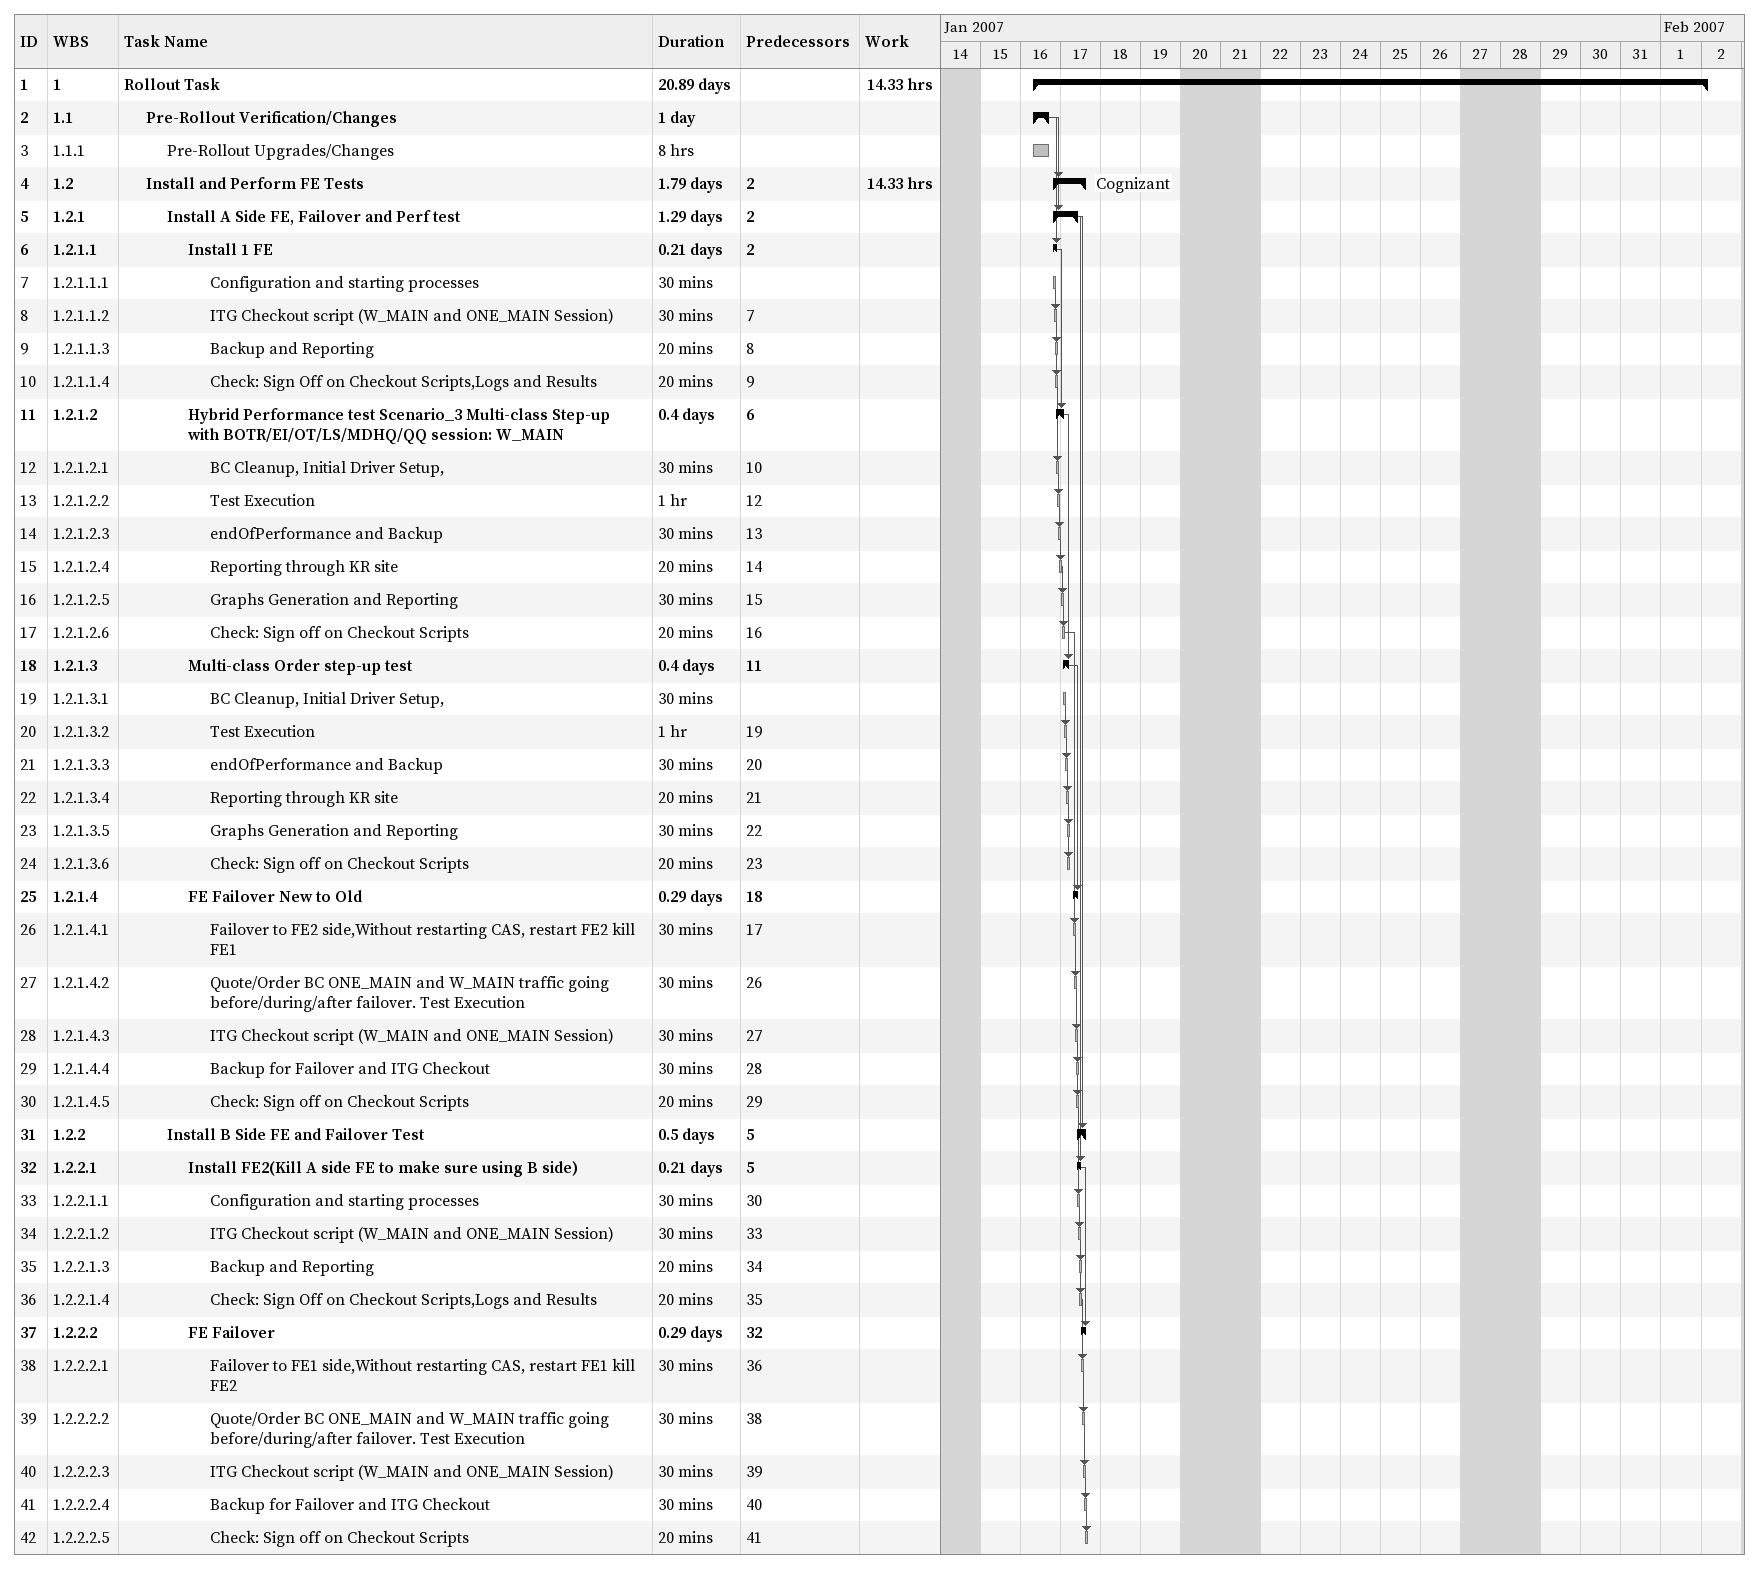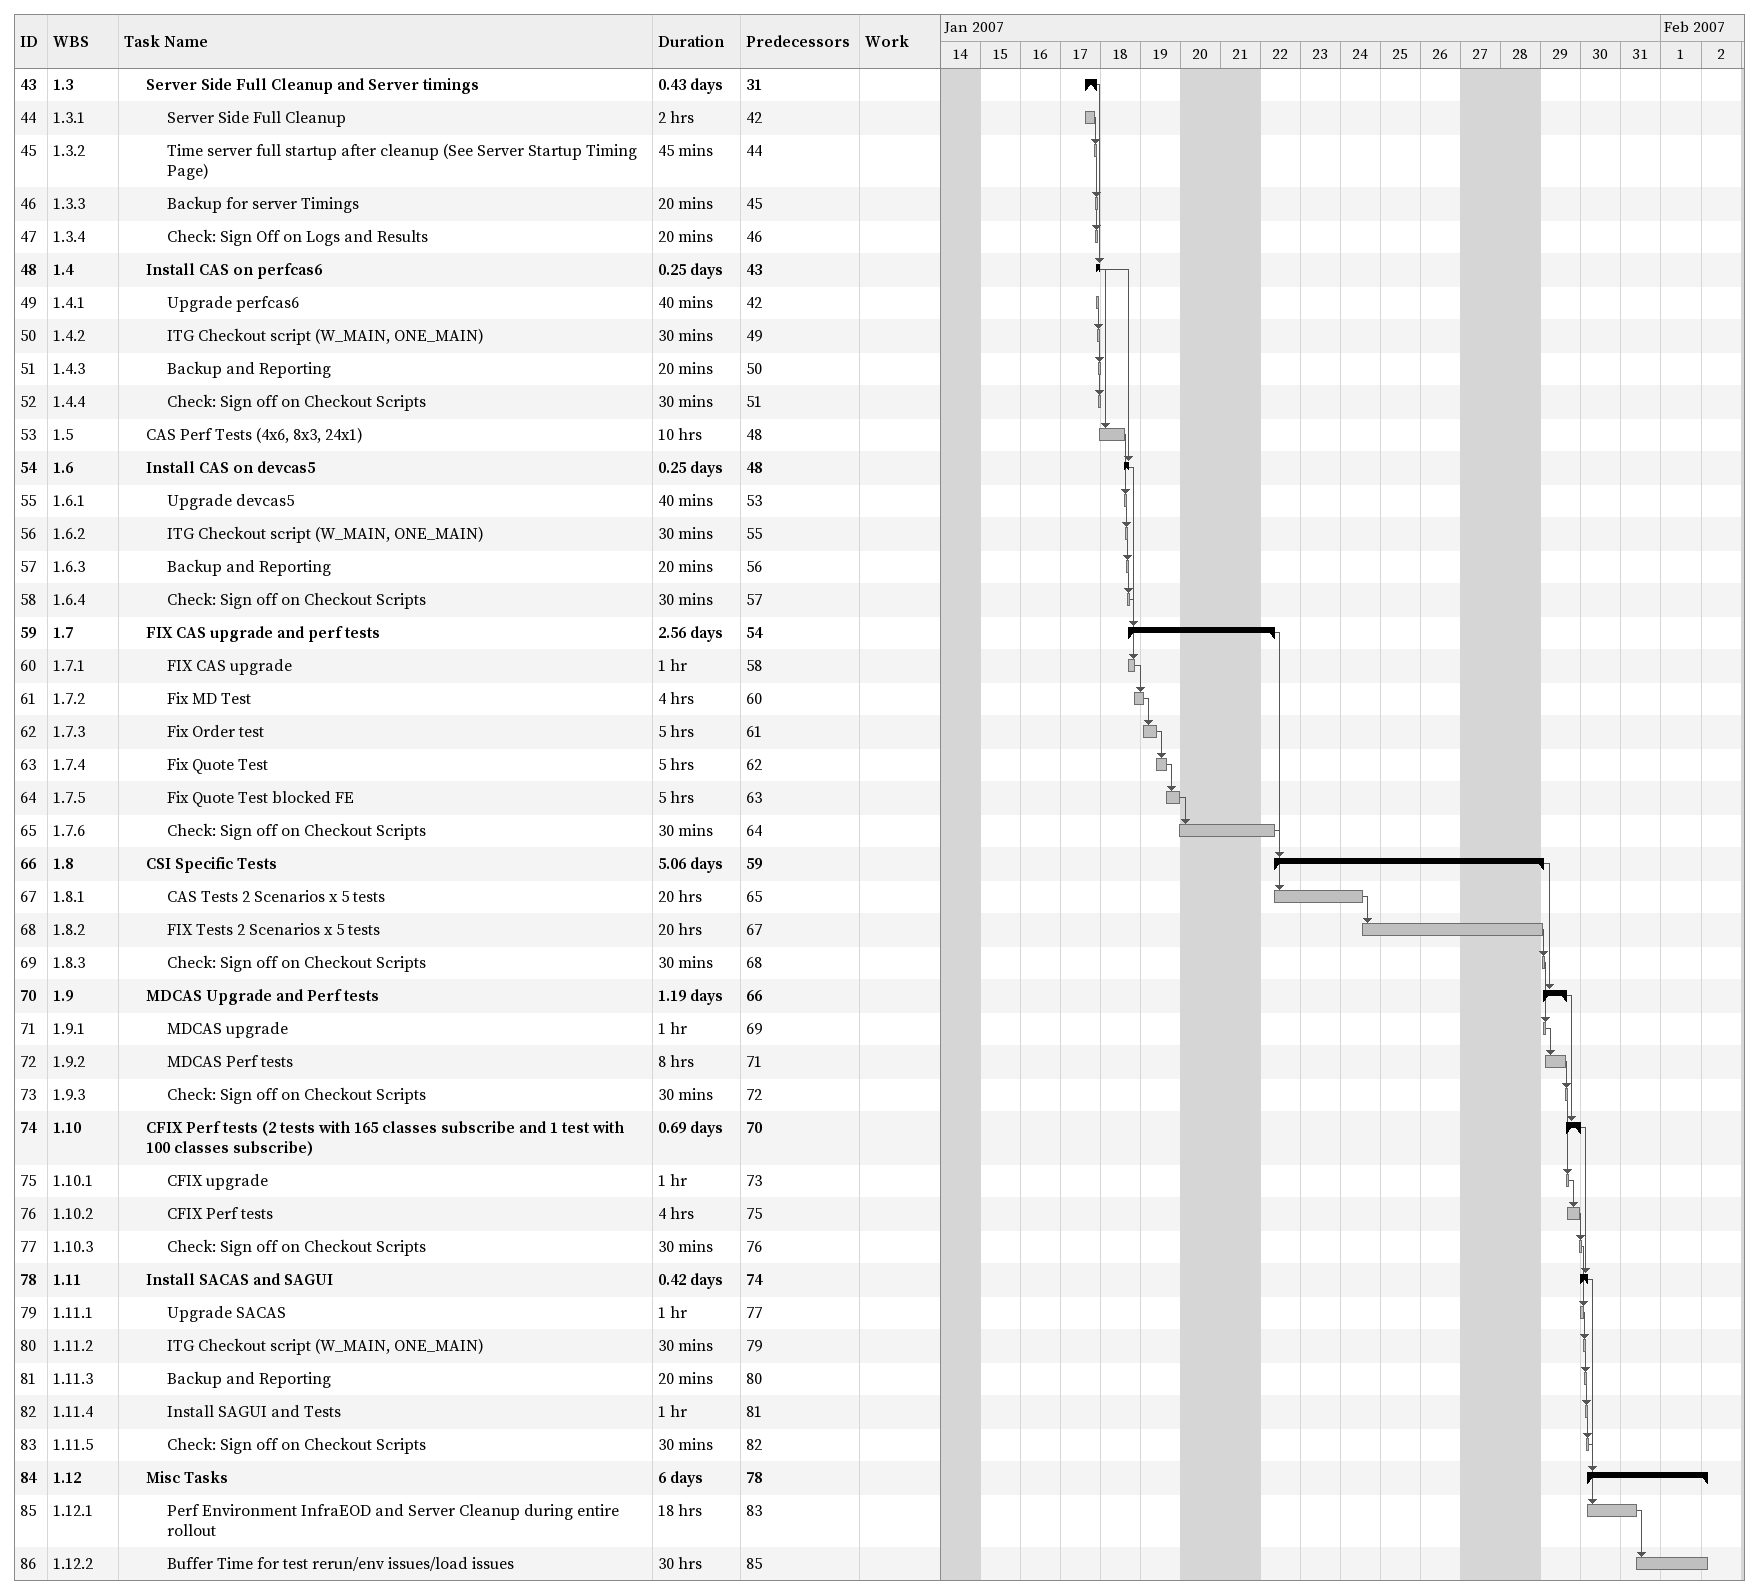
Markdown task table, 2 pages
| ID | WBS | Task | Duration | Start | Finish | Predecessors | Resources | Work (h) |
|---|---|---|---|---|---|---|---|---|
| 1 | 1 | **Rollout Task** | 20.89d | 2007-01-16 | 2007-02-02 |  |  | 14.33 |
| 2 | 1.1 | **Pre-Rollout Verification/Changes** | 1d | 2007-01-16 | 2007-01-16 |  |  |  |
| 3 | 1.1.1 | Pre-Rollout Upgrades/Changes | 8h | 2007-01-16 | 2007-01-16 |  |  |  |
| 4 | 1.2 | **Install and Perform FE Tests** | 1.79d | 2007-01-16 | 2007-01-17 | 2 | Cognizant | 14.33 |
| 5 | 1.2.1 | **Install A Side FE, Failover and Perf test** | 1.29d | 2007-01-16 | 2007-01-17 | 2 |  |  |
| 6 | 1.2.1.1 | **Install 1 FE** | 0.21d | 2007-01-16 | 2007-01-16 | 2 |  |  |
| 7 | 1.2.1.1.1 | Configuration and starting processes | 30min | 2007-01-16 | 2007-01-16 |  |  |  |
| 8 | 1.2.1.1.2 | ITG Checkout script (W_MAIN and ONE_MAIN Session) | 30min | 2007-01-16 | 2007-01-16 | 7 |  |  |
| 9 | 1.2.1.1.3 | Backup and Reporting | 20min | 2007-01-16 | 2007-01-16 | 8 |  |  |
| 10 | 1.2.1.1.4 | Check: Sign Off on Checkout Scripts,Logs and Results | 20min | 2007-01-16 | 2007-01-16 | 9 |  |  |
| 11 | 1.2.1.2 | **Hybrid Performance test Scenario_3 Multi-class Step-up with BOTR/EI/OT/LS/MDHQ/QQ session: W_MAIN** | 0.4d | 2007-01-16 | 2007-01-17 | 6 |  |  |
| 12 | 1.2.1.2.1 | BC Cleanup, Initial Driver Setup, | 30min | 2007-01-16 | 2007-01-16 | 10 |  |  |
| 13 | 1.2.1.2.2 | Test Execution | 1h | 2007-01-16 | 2007-01-16 | 12 |  |  |
| 14 | 1.2.1.2.3 | endOfPerformance and Backup | 30min | 2007-01-16 | 2007-01-16 | 13 |  |  |
| 15 | 1.2.1.2.4 | Reporting through KR site | 20min | 2007-01-16 | 2007-01-17 | 14 |  |  |
| 16 | 1.2.1.2.5 | Graphs Generation and Reporting | 30min | 2007-01-17 | 2007-01-17 | 15 |  |  |
| 17 | 1.2.1.2.6 | Check: Sign off on Checkout Scripts | 20min | 2007-01-17 | 2007-01-17 | 16 |  |  |
| 18 | 1.2.1.3 | **Multi-class Order step-up test** | 0.4d | 2007-01-17 | 2007-01-17 | 11 |  |  |
| 19 | 1.2.1.3.1 | BC Cleanup, Initial Driver Setup, | 30min | 2007-01-17 | 2007-01-17 |  |  |  |
| 20 | 1.2.1.3.2 | Test Execution | 1h | 2007-01-17 | 2007-01-17 | 19 |  |  |
| 21 | 1.2.1.3.3 | endOfPerformance and Backup | 30min | 2007-01-17 | 2007-01-17 | 20 |  |  |
| 22 | 1.2.1.3.4 | Reporting through KR site | 20min | 2007-01-17 | 2007-01-17 | 21 |  |  |
| 23 | 1.2.1.3.5 | Graphs Generation and Reporting | 30min | 2007-01-17 | 2007-01-17 | 22 |  |  |
| 24 | 1.2.1.3.6 | Check: Sign off on Checkout Scripts | 20min | 2007-01-17 | 2007-01-17 | 23 |  |  |
| 25 | 1.2.1.4 | **FE Failover New to Old** | 0.29d | 2007-01-17 | 2007-01-17 | 18 |  |  |
| 26 | 1.2.1.4.1 | Failover to FE2 side,Without restarting CAS, restart FE2 kill FE1 | 30min | 2007-01-17 | 2007-01-17 | 17 |  |  |
| 27 | 1.2.1.4.2 | Quote/Order BC ONE_MAIN and W_MAIN traffic going before/during/after failover. Test Execution | 30min | 2007-01-17 | 2007-01-17 | 26 |  |  |
| 28 | 1.2.1.4.3 | ITG Checkout script (W_MAIN and ONE_MAIN Session) | 30min | 2007-01-17 | 2007-01-17 | 27 |  |  |
| 29 | 1.2.1.4.4 | Backup for Failover and ITG Checkout | 30min | 2007-01-17 | 2007-01-17 | 28 |  |  |
| 30 | 1.2.1.4.5 | Check: Sign off on Checkout Scripts | 20min | 2007-01-17 | 2007-01-17 | 29 |  |  |
| 31 | 1.2.2 | **Install B Side FE and Failover Test** | 0.5d | 2007-01-17 | 2007-01-17 | 5 |  |  |
| 32 | 1.2.2.1 | **Install FE2(Kill A side FE to make sure using B side)** | 0.21d | 2007-01-17 | 2007-01-17 | 5 |  |  |
| 33 | 1.2.2.1.1 | Configuration and starting processes | 30min | 2007-01-17 | 2007-01-17 | 30 |  |  |
| 34 | 1.2.2.1.2 | ITG Checkout script (W_MAIN and ONE_MAIN Session) | 30min | 2007-01-17 | 2007-01-17 | 33 |  |  |
| 35 | 1.2.2.1.3 | Backup and Reporting | 20min | 2007-01-17 | 2007-01-17 | 34 |  |  |
| 36 | 1.2.2.1.4 | Check: Sign Off on Checkout Scripts,Logs and Results | 20min | 2007-01-17 | 2007-01-17 | 35 |  |  |
| 37 | 1.2.2.2 | **FE Failover** | 0.29d | 2007-01-17 | 2007-01-17 | 32 |  |  |
| 38 | 1.2.2.2.1 | Failover to FE1 side,Without restarting CAS, restart FE1 kill FE2 | 30min | 2007-01-17 | 2007-01-17 | 36 |  |  |
| 39 | 1.2.2.2.2 | Quote/Order BC ONE_MAIN and W_MAIN traffic going before/during/after failover. Test Execution | 30min | 2007-01-17 | 2007-01-17 | 38 |  |  |
| 40 | 1.2.2.2.3 | ITG Checkout script (W_MAIN and ONE_MAIN Session) | 30min | 2007-01-17 | 2007-01-17 | 39 |  |  |
| 41 | 1.2.2.2.4 | Backup for Failover and ITG Checkout | 30min | 2007-01-17 | 2007-01-17 | 40 |  |  |
| 42 | 1.2.2.2.5 | Check: Sign off on Checkout Scripts | 20min | 2007-01-17 | 2007-01-17 | 41 |  |  |
| 43 | 1.3 | **Server Side Full Cleanup and Server timings** | 0.43d | 2007-01-17 | 2007-01-17 | 31 |  |  |
| 44 | 1.3.1 | Server Side Full Cleanup | 2h | 2007-01-17 | 2007-01-17 | 42 |  |  |
| 45 | 1.3.2 | Time server full startup after cleanup (See Server Startup Timing Page) | 45min | 2007-01-17 | 2007-01-17 | 44 |  |  |
| 46 | 1.3.3 | Backup for server Timings | 20min | 2007-01-17 | 2007-01-17 | 45 |  |  |
| 47 | 1.3.4 | Check: Sign Off on Logs and Results | 20min | 2007-01-17 | 2007-01-17 | 46 |  |  |
| 48 | 1.4 | **Install CAS on perfcas6** | 0.25d | 2007-01-17 | 2007-01-17 | 43 |  |  |
| 49 | 1.4.1 | Upgrade perfcas6 | 40min | 2007-01-17 | 2007-01-17 | 42 |  |  |
| 50 | 1.4.2 | ITG Checkout script (W_MAIN, ONE_MAIN) | 30min | 2007-01-17 | 2007-01-17 | 49 |  |  |
| 51 | 1.4.3 | Backup and Reporting | 20min | 2007-01-17 | 2007-01-17 | 50 |  |  |
| 52 | 1.4.4 | Check: Sign off on Checkout Scripts | 30min | 2007-01-17 | 2007-01-17 | 51 |  |  |
| 53 | 1.5 | CAS Perf Tests (4x6, 8x3, 24x1) | 10h | 2007-01-17 | 2007-01-18 | 48 |  |  |
| 54 | 1.6 | **Install CAS on devcas5** | 0.25d | 2007-01-18 | 2007-01-18 | 48 |  |  |
| 55 | 1.6.1 | Upgrade devcas5 | 40min | 2007-01-18 | 2007-01-18 | 53 |  |  |
| 56 | 1.6.2 | ITG Checkout script (W_MAIN, ONE_MAIN) | 30min | 2007-01-18 | 2007-01-18 | 55 |  |  |
| 57 | 1.6.3 | Backup and Reporting | 20min | 2007-01-18 | 2007-01-18 | 56 |  |  |
| 58 | 1.6.4 | Check: Sign off on Checkout Scripts | 30min | 2007-01-18 | 2007-01-18 | 57 |  |  |
| 59 | 1.7 | **FIX CAS upgrade and perf tests** | 2.56d | 2007-01-18 | 2007-01-22 | 54 |  |  |
| 60 | 1.7.1 | FIX CAS upgrade | 1h | 2007-01-18 | 2007-01-18 | 58 |  |  |
| 61 | 1.7.2 | Fix MD Test | 4h | 2007-01-18 | 2007-01-19 | 60 |  |  |
| 62 | 1.7.3 | Fix Order test | 5h | 2007-01-19 | 2007-01-19 | 61 |  |  |
| 63 | 1.7.4 | Fix Quote Test | 5h | 2007-01-19 | 2007-01-19 | 62 |  |  |
| 64 | 1.7.5 | Fix Quote Test blocked FE | 5h | 2007-01-19 | 2007-01-19 | 63 |  |  |
| 65 | 1.7.6 | Check: Sign off on Checkout Scripts | 30min | 2007-01-19 | 2007-01-22 | 64 |  |  |
| 66 | 1.8 | **CSI Specific Tests** | 5.06d | 2007-01-22 | 2007-01-29 | 59 |  |  |
| 67 | 1.8.1 | CAS Tests 2 Scenarios x 5 tests | 20h | 2007-01-22 | 2007-01-24 | 65 |  |  |
| 68 | 1.8.2 | FIX Tests 2 Scenarios x 5 tests | 20h | 2007-01-24 | 2007-01-29 | 67 |  |  |
| 69 | 1.8.3 | Check: Sign off on Checkout Scripts | 30min | 2007-01-29 | 2007-01-29 | 68 |  |  |
| 70 | 1.9 | **MDCAS Upgrade and Perf tests** | 1.19d | 2007-01-29 | 2007-01-29 | 66 |  |  |
| 71 | 1.9.1 | MDCAS upgrade | 1h | 2007-01-29 | 2007-01-29 | 69 |  |  |
| 72 | 1.9.2 | MDCAS Perf tests | 8h | 2007-01-29 | 2007-01-29 | 71 |  |  |
| 73 | 1.9.3 | Check: Sign off on Checkout Scripts | 30min | 2007-01-29 | 2007-01-29 | 72 |  |  |
| 74 | 1.10 | **CFIX Perf tests (2 tests with 165 classes subscribe and 1 test with 100 classes subscribe)** | 0.69d | 2007-01-29 | 2007-01-29 | 70 |  |  |
| 75 | 1.10.1 | CFIX upgrade | 1h | 2007-01-29 | 2007-01-29 | 73 |  |  |
| 76 | 1.10.2 | CFIX Perf tests | 4h | 2007-01-29 | 2007-01-29 | 75 |  |  |
| 77 | 1.10.3 | Check: Sign off on Checkout Scripts | 30min | 2007-01-29 | 2007-01-29 | 76 |  |  |
| 78 | 1.11 | **Install SACAS and SAGUI** | 0.42d | 2007-01-29 | 2007-01-30 | 74 |  |  |
| 79 | 1.11.1 | Upgrade SACAS | 1h | 2007-01-29 | 2007-01-30 | 77 |  |  |
| 80 | 1.11.2 | ITG Checkout script (W_MAIN, ONE_MAIN) | 30min | 2007-01-30 | 2007-01-30 | 79 |  |  |
| 81 | 1.11.3 | Backup and Reporting | 20min | 2007-01-30 | 2007-01-30 | 80 |  |  |
| 82 | 1.11.4 | Install SAGUI and Tests | 1h | 2007-01-30 | 2007-01-30 | 81 |  |  |
| 83 | 1.11.5 | Check: Sign off on Checkout Scripts | 30min | 2007-01-30 | 2007-01-30 | 82 |  |  |
| 84 | 1.12 | **Misc Tasks** | 6d | 2007-01-30 | 2007-02-02 | 78 |  |  |
| 85 | 1.12.1 | Perf Environment InfraEOD and Server Cleanup during entire rollout | 18h | 2007-01-30 | 2007-01-31 | 83 |  |  |
| 86 | 1.12.2 | Buffer Time for test rerun/env issues/load issues | 30h | 2007-01-31 | 2007-02-02 | 85 |  |  |
